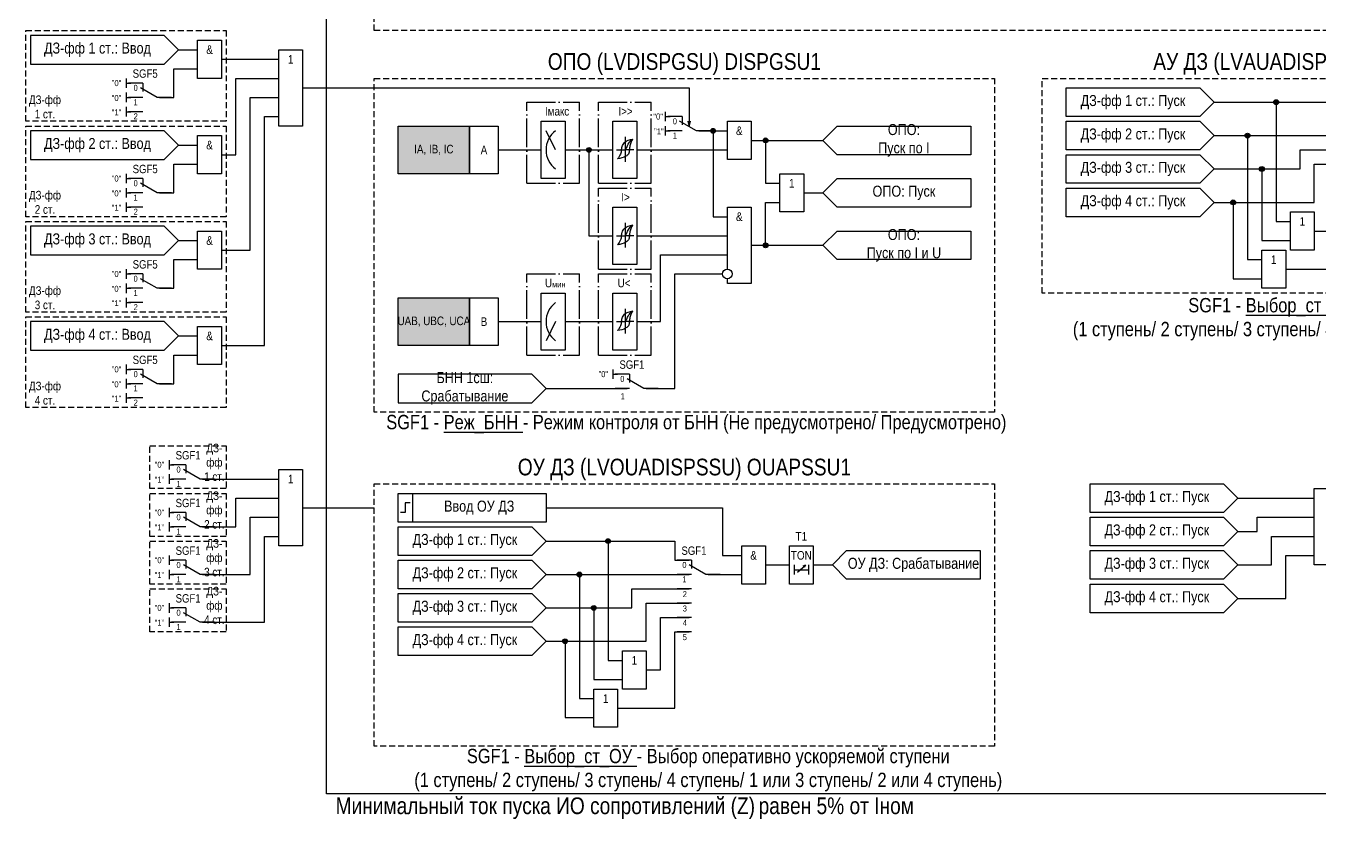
# Model space of a CAD drawing. Header units: millimetres. Extents: x -63 to 558, y -5 to 1115.
# Drawn here: x -63 to 208, y -5.3 to 161 of the extents above; entities that cross this region are included whole.
import ezdxf
from ezdxf.enums import TextEntityAlignment as Align

# ---------------------------------------------------------------- set-up
doc = ezdxf.new("R2010")
doc.units = ezdxf.units.MM
doc.linetypes.add('ACAD_ISO04W100', pattern=[30, 24, -3, 0, -3])
doc.linetypes.add('штриховая2', pattern=[0.375, 0.25, -0.125])
doc.layers.add('TEXT', color=7, linetype='Continuous', lineweight=25)
doc.layers.add('Основная', color=7, linetype='Continuous')
doc.styles.add('1.8_Gost_RD', font='ARIALN.TTF', dxfattribs={"height": 1.8})
doc.styles.add('2.5_Gost_RD', font='ARIALN.TTF', dxfattribs={"height": 2.5})
doc.styles.add('3.5_Gost_RD', font='ARIALN.TTF', dxfattribs={"height": 3.5})
doc.styles.add('Вывод', font='ARIALN.TTF', dxfattribs={"height": 2.5})
doc.styles.add('Компонент', font='ARIALN.TTF', dxfattribs={"height": 3.5})

# ---------------------------------------------------------------- blocks, each defined once
blk = doc.blocks.new('*U892')
at = {"layer": 'Основная', "linetype": 'ACAD_ISO04W100', "ltscale": 0.25}
for p, q in [((0, 0), (11, 0)), ((0, -17), (0, 0)), ((11, -17), (11, 0)), ((0, -17), (11, -17))]:
    blk.add_line(p, q, dxfattribs=at)
at = {"layer": 'Основная', "style": 'Компонент'}
blk.add_attdef('ОУ', text='', height=3.5, dxfattribs=at).set_placement((11, 0), align=Align.MIDDLE_CENTER)
blk = doc.blocks.new('Точка')
at = {"ltscale": 100}
h = blk.add_hatch(color=256, dxfattribs=at)
h.dxf.hatch_style = 1
edge = h.paths.add_edge_path()
edge.add_arc((0, 0), 0.5, 0, 360)
blk.add_circle((0, 0), 0.5, dxfattribs=at)
blk = doc.blocks.new('*U1028')
at = {"layer": 'Основная', "linetype": 'ACAD_ISO04W100', "ltscale": 0.25}
for p, q in [((0, 0), (11, 0)), ((0, -17), (0, 0)), ((11, -17), (11, 0)), ((0, -17), (11, -17))]:
    blk.add_line(p, q, dxfattribs=at)
at = {"layer": 'Основная', "style": 'Компонент'}
blk.add_attdef('ОУ', text='', height=3.5, dxfattribs=at).set_placement((11, 0), align=Align.MIDDLE_CENTER)
blk = doc.blocks.new('*U958')
at = {"layer": 'Основная', "ltscale": 0.35}
blk.add_line((6, 6), (6, 2.5), dxfattribs=at)
at = {"layer": 'Основная', "color": 0}
blk.add_line((0, 0), (7, 4), dxfattribs=at)
blk = doc.blocks.new('*U994')
at = {"layer": 'Основная', "color": 0}
for p, q in [((-3, 6), (-9, 6)), ((-3, 0), (-9, 0)), ((9, 0), (3, 0))]:
    blk.add_line(p, q, dxfattribs=at)
at = {"layer": 'Основная', "ltscale": 0.25, "xscale": -1}
blk.add_blockref('*U958', (3, 0), dxfattribs=at)
at = {"layer": 'Основная'}
for tag, height, style, p in [('ОУ', 3.5, 'Компонент', (-2, 10)), ('В1', 2.5, 'Вывод', (-14, 6)), ('В2', 2.5, 'Вывод', (-6, 4)), ('В3', 2.5, 'Вывод', (-6, 4))]:
    blk.add_attdef(tag, text='', height=height, dxfattribs=dict(at, style=style)).set_placement(p, align=Align.MIDDLE_CENTER)
blk = doc.blocks.new('*U1023')
at = {"layer": 'Основная', "color": 0}
for p, q in [((-3, 6), (-9, 6)), ((-3, 0), (-9, 0)), ((9, 0), (3, 0))]:
    blk.add_line(p, q, dxfattribs=at)
at = {"layer": 'Основная', "ltscale": 0.25, "xscale": -1}
blk.add_blockref('*U958', (3, 0), dxfattribs=at)
at = {"layer": 'Основная'}
for tag, height, style, p in [('ОУ', 3.5, 'Компонент', (-2, 10)), ('В1', 2.5, 'Вывод', (-13, 6)), ('В2', 2.5, 'Вывод', (-6, 4)), ('В3', 2.5, 'Вывод', (-6, -2))]:
    blk.add_attdef(tag, text='', height=height, dxfattribs=dict(at, style=style)).set_placement(p, align=Align.MIDDLE_CENTER)
blk = doc.blocks.new('*U985')
at = {"layer": 'Основная', "color": 0}
for p, q in [((-3, 6), (-9, 6)), ((-3, 0), (-9, 0)), ((9, 0), (3, 0))]:
    blk.add_line(p, q, dxfattribs=at)
at = {"layer": 'Основная', "ltscale": 0.25, "xscale": -1}
blk.add_blockref('*U958', (3, 0), dxfattribs=at)
at = {"layer": 'Основная'}
for tag, height, style, p in [('ОУ', 3.5, 'Компонент', (-2, 10)), ('В1', 2.5, 'Вывод', (-14, 6)), ('В2', 2.5, 'Вывод', (-6, 4)), ('В3', 2.5, 'Вывод', (-6, -2))]:
    blk.add_attdef(tag, text='', height=height, dxfattribs=dict(at, style=style)).set_placement(p, align=Align.MIDDLE_CENTER)

msp = doc.modelspace()

# ---------------------------------------------------------------- hatches: boundary and pattern name
at = {"ltscale": 100, "true_color": 0xf7941d}
h = msp.add_hatch(color=30, dxfattribs=at)
h.dxf.hatch_style = 1
h.paths.add_polyline_path([(15, 140), (30, 140), (30, 130), (15, 130)])
h = msp.add_hatch(color=30, dxfattribs=at)
h.dxf.hatch_style = 1
h.paths.add_polyline_path([(15, 104), (30, 104), (30, 94), (15, 94)])

# ---------------------------------------------------------------- linework, layer by layer
at = {"color": 6, "ltscale": 100}
for p, q in [((-42, 150), (-42, 148)), ((-42, 149), (-41, 149)), ((-42, 147), (-42, 145)), ((-42, 146), (-41, 146)), ((-42, 144), (-42, 142)), ((-42, 143), (-41, 143)), ((-38.5, 143), (-41.5, 143)), ((-42, 130), (-42, 128)), ((-42, 129), (-41, 129)), ((-42, 127), (-42, 125)), ((-42, 126), (-41, 126)), ((-42, 124), (-42, 122)), ((-42, 123), (-41, 123)), ((-38.5, 123), (-41.5, 123)), ((-42, 110), (-42, 108)), ((-42, 109), (-41, 109)), ((-42, 107), (-42, 105)), ((-42, 106), (-41, 106)), ((-42, 104), (-42, 102)), ((-42, 103), (-41, 103)), ((-38.5, 103), (-41.5, 103)), ((-42, 90), (-42, 88)), ((-42, 89), (-41, 89)), ((-42, 87), (-42, 85)), ((-42, 86), (-41, 86)), ((-42, 84), (-42, 82)), ((-42, 83), (-41, 83)), ((-38.5, 83), (-41.5, 83)), ((-33, 70), (-33, 68)), ((-33, 69), (-32, 69)), ((-33, 67), (-33, 65)), ((-33, 66), (-32, 66)), ((-33, 60), (-33, 58)), ((-33, 59), (-32, 59)), ((-33, 57), (-33, 55)), ((-33, 56), (-32, 56)), ((-33, 50), (-33, 48)), ((-33, 49), (-32, 49)), ((-33, 47), (-33, 45)), ((-33, 46), (-32, 46)), ((-33, 40), (-33, 38)), ((-33, 39), (-32, 39)), ((-33, 37), (-33, 35)), ((-33, 36), (-32, 36))]:
    msp.add_line(p, q, dxfattribs=at)
at = {"ltscale": 100}
for p, q in [((71, 143), (71, 141)), ((71, 142), (72, 142)), ((71, 140), (71, 138)), ((71, 139), (72, 139)), ((60, 89), (60, 87)), ((60, 88), (61, 88))]:
    msp.add_line(p, q, dxfattribs=at)
at = {"color": 7, "ltscale": 100}
for p, q in [((48, 135), (46, 139)), ((60.79, 135), (62.6, 135)), ((64.42, 135), (62.6, 135)), ((60.79, 117), (62.6, 117)), ((64.42, 117), (62.6, 117)), ((48, 99), (46, 95)), ((60.79, 99), (62.6, 99)), ((64.42, 99), (62.6, 99)), ((98.7, 46.46), (100.37, 47.95)), ((100.37, 47.95), (99.85, 47.73)), ((100.37, 47.95), (100.11, 47.48))]:
    msp.add_line(p, q, dxfattribs=at)
for p, q in [((62.6, 137.72), (62.6, 132.52)), ((62.6, 119.72), (62.6, 114.52)), ((62.6, 101.72), (62.6, 96.52))]:
    msp.add_line(p, q)
at = {"color": 3, "ltscale": 100}
msp.add_lwpolyline([(0, 1100), (370, 1100), (370, 0), (0, 0)], close=True, dxfattribs=at)
at = {"color": 7, "linetype": 'штриховая2', "ltscale": 5}
msp.add_lwpolyline([(10, 340), (210, 340), (210, 160), (10, 160)], close=True, dxfattribs=at)
at = {"color": 6, "linetype": 'штриховая2', "ltscale": 5}
for points in [[(-63, 160), (-21, 160), (-21, 141), (-63, 141)], [(-63, 140), (-21, 140), (-21, 121), (-63, 121)], [(-63, 120), (-21, 120), (-21, 101), (-63, 101)], [(-63, 100), (-21, 100), (-21, 81), (-63, 81)], [(-37, 73), (-21, 73), (-21, 64), (-37, 64)], [(-37, 63), (-21, 63), (-21, 54), (-37, 54)], [(-37, 53), (-21, 53), (-21, 44), (-37, 44)], [(-37, 43), (-21, 43), (-21, 34), (-37, 34)]]:
    msp.add_lwpolyline(points, close=True, dxfattribs=at)
at = {"color": 6, "ltscale": 100}
for points in [[(-31, 156), (-34, 159), (-62, 159), (-62, 153), (-34, 153), (-31, 156)], [(-31, 156), (-27, 156)], [(-35, 146), (-32, 146), (-32, 152), (-27, 152)], [(-22, 154), (-10, 154)], [(-22, 134), (-19, 134), (-19, 150), (-10, 150)], [(-5, 148), (76, 148), (76, 139.86)], [(-22, 114), (-16, 114), (-16, 146), (-10, 146)], [(-22, 94), (-13, 94), (-13, 142), (-10, 142)], [(75.72, 141), (76, 139.86), (76.28, 141)], [(-31, 136), (-34, 139), (-62, 139), (-62, 133), (-34, 133), (-31, 136)], [(-31, 136), (-27, 136)], [(-35, 126), (-32, 126), (-32, 132), (-27, 132)], [(-31, 116), (-34, 119), (-62, 119), (-62, 113), (-34, 113), (-31, 116)], [(-31, 116), (-27, 116)], [(-35, 106), (-32, 106), (-32, 112), (-27, 112)], [(-31, 96), (-34, 99), (-62, 99), (-62, 93), (-34, 93), (-31, 96)], [(-31, 96), (-27, 96)], [(-35, 86), (-32, 86), (-32, 92), (-27, 92)], [(-26, 66), (-10, 66)], [(-26, 56), (-19, 56), (-19, 62), (-10, 62)], [(-5, 60), (10, 60)], [(-26, 46), (-16, 46), (-16, 58), (-10, 58)], [(-26, 36), (-13, 36), (-13, 54), (-10, 54)]]:
    msp.add_lwpolyline(points, dxfattribs=at)
for points in [[(-27, 158), (-22, 158), (-22, 150), (-27, 150)], [(-10, 156), (-5, 156), (-5, 140), (-10, 140)], [(-27, 138), (-22, 138), (-22, 130), (-27, 130)], [(-27, 118), (-22, 118), (-22, 110), (-27, 110)], [(-27, 98), (-22, 98), (-22, 90), (-27, 90)], [(-10, 68), (-5, 68), (-5, 52), (-10, 52)]]:
    msp.add_lwpolyline(points, close=True, dxfattribs=at)
at = {"linetype": 'штриховая2', "ltscale": 5}
for points in [[(10, 150), (140, 150), (140, 80), (10, 80)], [(150, 150), (265, 150), (265, 105), (150, 105)], [(10, 65), (140, 65), (140, 10), (10, 10)]]:
    msp.add_lwpolyline(points, close=True, dxfattribs=at)
at = {"ltscale": 100}
for points in [[(155, 148), (183, 148), (186, 145), (183, 142), (155, 142), (155, 148)], [(186, 145), (213, 145), (213, 141), (216, 141)], [(186, 145), (199, 145), (199, 120), (202, 120)], [(155, 141), (183, 141), (186, 138), (183, 135), (155, 135), (155, 141)], [(78, 139), (84, 139)], [(78, 139), (81, 139), (81, 121), (84, 121)], [(89, 137), (104, 137)], [(89, 137), (92, 137), (92, 128), (95, 128)], [(186, 138), (216, 138)], [(186, 138), (193, 138), (193, 112), (196, 112)], [(36, 135), (45, 135)], [(50, 135), (60, 135)], [(50, 135), (55, 135), (55, 117), (60, 117)], [(65, 135), (84, 135)], [(155, 134), (183, 134), (186, 131), (183, 128), (155, 128), (155, 134)], [(186, 131), (204, 131), (204, 135), (216, 135)], [(186, 124), (207, 124), (207, 132), (216, 132)], [(186, 131), (196, 131), (196, 116), (202, 116)], [(207, 118), (210, 118), (210, 129), (216, 129)], [(100, 126), (104, 126)], [(155, 127), (183, 127), (186, 124), (183, 121), (155, 121), (155, 127)], [(201, 110), (213, 110), (213, 126), (216, 126)], [(84, 110), (84, 123), (89, 123), (89, 107), (84, 107), (84, 108)], [(89, 115), (92, 115), (92, 124), (95, 124)], [(186, 124), (190, 124), (190, 108), (196, 108)], [(65, 117), (84, 117)], [(89, 115), (104, 115)], [(65, 99), (70, 99), (70, 113), (84, 113)], [(67, 85), (73, 85), (73, 109), (83, 109)], [(36, 99), (45, 99)], [(50, 99), (60, 99)], [(46, 85), (43, 88), (15, 88), (15, 82), (43, 82), (46, 85)], [(46, 85), (63, 85)], [(160, 65), (188, 65), (191, 62), (188, 59), (160, 59), (160, 65)], [(46, 60), (83, 60), (83, 50), (87, 50)], [(191, 62), (207, 62)], [(160, 58), (188, 58), (191, 55), (188, 52), (160, 52), (160, 58)], [(191, 55), (195, 55), (195, 58), (207, 58)], [(15, 56), (43, 56), (46, 53), (43, 50), (15, 50), (15, 56)], [(46, 53), (73, 53), (73, 49), (76, 49)], [(46, 53), (59, 53), (59, 28), (62, 28)], [(191, 48), (198, 48), (198, 54), (207, 54)], [(15, 49), (43, 49), (46, 46), (43, 43), (15, 43), (15, 49)], [(160, 51), (188, 51), (191, 48), (188, 45), (160, 45), (160, 51)], [(191, 41), (201, 41), (201, 50), (207, 50)], [(92, 48), (97, 48)], [(98, 48), (98, 46)], [(98, 47), (101, 47)], [(101, 48), (101, 46)], [(102, 48), (106, 48)], [(46, 46), (76, 46)], [(46, 46), (53, 46), (53, 20), (56, 20)], [(80, 46), (87, 46)], [(160, 44), (188, 44), (191, 41), (188, 38), (160, 38), (160, 44)], [(15, 42), (43, 42), (46, 39), (43, 36), (15, 36), (15, 42)], [(46, 39), (64, 39), (64, 43), (76, 43)], [(76.5, 43), (76.5, 43), (73.5, 43)], [(46, 32), (67, 32), (67, 40), (76, 40)], [(46, 39), (56, 39), (56, 24), (62, 24)], [(76.5, 40), (76.5, 40), (73.5, 40)], [(67, 26), (70, 26), (70, 37), (76, 37)], [(76.5, 37), (76.5, 37), (73.5, 37)], [(15, 35), (43, 35), (46, 32), (43, 29), (15, 29), (15, 35)], [(61, 18), (73, 18), (73, 34), (76, 34)], [(76.5, 34), (76.5, 34), (73.5, 34)], [(46, 32), (50, 32), (50, 16), (56, 16)]]:
    msp.add_lwpolyline(points, dxfattribs=at)
for points in [[(45, 141), (50, 141), (50, 129), (45, 129)], [(60, 141), (65, 141), (65, 129), (60, 129)], [(84, 141), (89, 141), (89, 133), (84, 133)], [(15, 140), (30, 140), (30, 130), (15, 130)], [(30, 140), (36, 140), (36, 130), (30, 130)], [(135, 140), (135, 134), (107, 134), (104, 137), (107, 140)], [(95, 130), (100, 130), (100, 122), (95, 122)], [(135, 129), (135, 123), (107, 123), (104, 126), (107, 129)], [(60, 123), (65, 123), (65, 111), (60, 111)], [(202, 122), (207, 122), (207, 114), (202, 114)], [(135, 118), (135, 112), (107, 112), (104, 115), (107, 118)], [(196, 114), (201, 114), (201, 106), (196, 106)], [(15, 104), (30, 104), (30, 94), (15, 94)], [(30, 104), (36, 104), (36, 94), (30, 94)], [(45, 105), (50, 105), (50, 93), (45, 93)], [(60, 105), (65, 105), (65, 93), (60, 93)], [(15, 63), (18, 63), (18, 57), (15, 57)], [(15, 63), (46, 63), (46, 57), (15, 57)], [(207, 64), (212, 64), (212, 48), (207, 48)], [(87, 52), (92, 52), (92, 44), (87, 44)], [(97, 52), (102, 52), (102, 44), (97, 44)], [(137, 45), (109, 45), (106, 48), (109, 51), (137, 51)], [(62, 30), (67, 30), (67, 22), (62, 22)], [(56, 22), (61, 22), (61, 14), (56, 14)]]:
    msp.add_lwpolyline(points, close=True, dxfattribs=at)
at = {"lineweight": 30, "ltscale": 100}
msp.add_lwpolyline([(17.5, 61), (16.5, 61), (16.5, 59), (15.5, 59)], dxfattribs=at)
at = {"ltscale": 100}
msp.add_circle((84, 109), 1, dxfattribs=at)
at = {"color": 7, "ltscale": 100}
for centre in [(51, 135), (51, 99)]:
    msp.add_arc(centre, 5, 126.8699, 233.1301, dxfattribs=at)
for points in [[(61.8, 134.92), (61.95, 135.71), (62.44, 136.54), (64.2, 137.26)], [(62.6, 135), (63, 135.72), (63.47, 136.6), (64.2, 137.26)], [(63.48, 134.92), (63.6, 135.71), (63.81, 136.54), (64.2, 137.26)], [(61.8, 134.92), (61.6, 134.13), (61, 133.12)], [(63.48, 134.92), (63.25, 134.13), (62.76, 133.67), (61, 133.12)], [(61.8, 116.92), (61.95, 117.71), (62.44, 118.54), (64.2, 119.26)], [(62.6, 117), (63, 117.72), (63.47, 118.6), (64.2, 119.26)], [(63.48, 116.92), (63.6, 117.71), (63.81, 118.54), (64.2, 119.26)], [(61.8, 116.92), (61.6, 116.13), (61, 115.12)], [(63.48, 116.92), (63.25, 116.13), (62.76, 115.67), (61, 115.12)], [(61.8, 98.92), (61.95, 99.71), (62.44, 100.54), (64.2, 101.26)], [(62.6, 99), (63, 99.72), (63.47, 100.6), (64.2, 101.26)], [(63.48, 98.92), (63.6, 99.71), (63.81, 100.54), (64.2, 101.26)], [(61.8, 98.92), (61.6, 98.13), (61, 97.12)], [(63.48, 98.92), (63.25, 98.13), (62.76, 97.67), (61, 97.12)]]:
    msp.add_spline(points, degree=3)

# ---------------------------------------------------------------- block references
at = {"ltscale": 100}
for p in [(199, 145), (81, 139), (193, 138), (92, 137), (55, 135), (196, 131), (190, 124), (92, 115), (59, 53), (53, 46), (56, 39), (50, 32)]:
    msp.add_blockref('Точка', p, dxfattribs=at)
at = {"layer": 'Основная', "color": 6, "ltscale": 0.25, "xscale": 0.5, "yscale": 0.5, "zscale": 0.5}
for p, values in [((-37, 146), {'ОУ': 'SGF5', 'В1': '"0"', 'В2': '0', 'В3': '1'}), ((-37, 126), {'ОУ': 'SGF5', 'В1': '"0"', 'В2': '0', 'В3': '1'}), ((-37, 106), {'ОУ': 'SGF5', 'В1': '"0"', 'В2': '0', 'В3': '1'}), ((-37, 86), {'ОУ': 'SGF5', 'В1': '"0"', 'В2': '0', 'В3': '1'}), ((-28, 66), {'ОУ': 'SGF1', 'В1': '"0"', 'В2': '0', 'В3': '1'}), ((-28, 56), {'ОУ': 'SGF1', 'В1': '"0"', 'В2': '0', 'В3': '1'}), ((-28, 46), {'ОУ': 'SGF1', 'В1': '"0"', 'В2': '0', 'В3': '1'}), ((-28, 36), {'ОУ': 'SGF1', 'В1': '"0"', 'В2': '0', 'В3': '1'})]:
    msp.add_blockref('*U985', p, dxfattribs=at).add_auto_attribs(values)
at = {"layer": 'Основная', "ltscale": 0.25}
for name, p in [('*U892', (42, 145)), ('*U892', (57, 145)), ('*U892', (57, 127)), ('*U892', (42, 109)), ('*U1028', (57, 109))]:
    msp.add_blockref(name, p, dxfattribs=at)
ref = msp.add_blockref('*U1023', (76, 139), dxfattribs=dict(at, xscale=0.5, yscale=0.5, zscale=0.5))
ref.add_attrib('В1', '"0"', dxfattribs={"height": 1.25, "style": 'Вывод'}).set_placement((69.5, 142), align=Align.MIDDLE_CENTER)
ref.add_attrib('В2', '0', dxfattribs={"height": 1.25, "style": 'Вывод'}).set_placement((73, 141), align=Align.MIDDLE_CENTER)
ref.add_attrib('В3', '1', dxfattribs={"height": 1.25, "style": 'Вывод'}).set_placement((73, 138), align=Align.MIDDLE_CENTER)
ref = msp.add_blockref('*U994', (65, 85), dxfattribs=dict(at, xscale=0.5, yscale=0.5, zscale=0.5))
ref.add_attrib('ОУ', 'SGF1', dxfattribs={"height": 1.75, "style": 'Компонент'}).set_placement((64, 90), align=Align.MIDDLE_CENTER)
ref.add_attrib('В1', '"0"', dxfattribs={"height": 1.25, "style": 'Вывод'}).set_placement((58, 88), align=Align.MIDDLE_CENTER)
ref.add_attrib('В2', '0', dxfattribs={"height": 1.25, "style": 'Вывод'}).set_placement((62, 87), align=Align.MIDDLE_CENTER)
ref = msp.add_blockref('*U985', (78, 46), dxfattribs=dict(at, xscale=0.5, yscale=0.5, zscale=0.5))
ref.add_attrib('ОУ', 'SGF1', dxfattribs={"height": 1.75, "style": 'Компонент'}).set_placement((77, 51), align=Align.MIDDLE_CENTER)
ref.add_attrib('В2', '0', dxfattribs={"height": 1.25, "style": 'Вывод'}).set_placement((75, 48), align=Align.MIDDLE_CENTER)
ref.add_attrib('В3', '1', dxfattribs={"height": 1.25, "style": 'Вывод'}).set_placement((75, 45), align=Align.MIDDLE_CENTER)

# ---------------------------------------------------------------- texts
at = {"color": 6, "ltscale": 100, "char_height": 1.8, "width": 5, "attachment_point": 5, "style": '2.5_Gost_RD'}
for s, insert in [('&', (-24.5, 156)), ('1', (-7.5, 154)), ('&', (-24.5, 136)), ('&', (-24.5, 116)), ('&', (-24.5, 96)), ('1', (-7.5, 66))]:
    msp.add_mtext(s, dxfattribs=dict(at, insert=insert))
at = {"color": 30, "ltscale": 100, "attachment_point": 5}
for s, insert, char_height, width, style in [('ОПО (LVDISPGSU) {\\C6;DISPGSU1}', (75, 153), 3.5, 130, '3.5_Gost_RD'), ('АУ ДЗ (LVAUADISPSSU) {\\C6;AUAPSSU1}', (207.5, 153), 3.5, 115, '3.5_Gost_RD'), ('ДЗ-фф \\P1 ст.', (-59, 144), 1.8, 8, '2.5_Gost_RD'), ('ДЗ-фф \\P2 ст.', (-59, 124), 1.8, 8, '2.5_Gost_RD'), ('ДЗ-фф \\P3 ст.', (-59, 104), 1.8, 8, '2.5_Gost_RD'), ('SGF1 - {\\LВыбор_ст} - Выбор ускоряемой ступени \\P(1 ступень/ 2 ступень/ 3 ступень/ 4 ступень/ 1 или 3 ступень/ 2 или 4 ступень)', (218, 99.5), 3, 136, '3.5_Gost_RD'), ('ДЗ-фф \\P4 ст.', (-59, 84), 1.8, 8, '2.5_Gost_RD'), ('SGF1 - {\\LРеж_БНН} - Режим контроля от БНН (Не предусмотрено/ Предусмотрено)', (77.5, 77.5), 3, 135, '3.5_Gost_RD'), ('ДЗ-\\Pфф \\P1 ст.', (-23.5, 69.5), 1.8, 5, '2.5_Gost_RD'), ('ОУ ДЗ (LVOUADISPSSU) {\\C6;OUAPSSU1}', (75, 68), 3.5, 130, '3.5_Gost_RD'), ('ДЗ-\\Pфф \\P2 ст.', (-23.5, 59.5), 1.8, 5, '2.5_Gost_RD'), ('ДЗ-\\Pфф \\P3 ст.', (-23.5, 49.5), 1.8, 5, '2.5_Gost_RD'), ('ДЗ-\\Pфф \\P4 ст.', (-23.5, 39.5), 1.8, 5, '2.5_Gost_RD'), ('SGF1 - {\\LВыбор_ст_ОУ} - Выбор оперативно ускоряемой ступени \\P(1 ступень/ 2 ступень/ 3 ступень/ 4 ступень/ 1 или 3 ступень/ 2 или 4 ступень)', (80, 5), 3, 140, '3.5_Gost_RD'), ('{\\C3;Минимальный ток пуска ИО сопротивлений (Z)\\H0.66667x; \\H1.49999x;равен 5% от Iном}', (62.5, -3), 3.5, 125, '3.5_Gost_RD')]:
    msp.add_mtext(s, dxfattribs=dict(at, insert=insert, char_height=char_height, width=width, style=style))
at = {"ltscale": 100, "char_height": 1.25, "attachment_point": 1}
for s, insert, style in [('"0"', (-45, 146.5), '3.5_Gost_RD'), ('"1"', (68.66, 139.5), '3.5_Gost_RD'), ('"0"', (-45, 126.5), '3.5_Gost_RD'), ('"0"', (-45, 106.5), '3.5_Gost_RD'), ('"0"', (-45, 86.5), '3.5_Gost_RD'), ('1', (61.64, 84), '3.5_Gost_RD'), ('2', (74.65, 42.5), 'Вывод'), ('3', (74.65, 39.5), 'Вывод'), ('4', (74.65, 36.5), 'Вывод'), ('5', (74.65, 33.5), 'Вывод')]:
    msp.add_mtext_dynamic_manual_height_columns(s, width=2, gutter_width=17.5, heights=[0], dxfattribs=dict(at, insert=insert, style=style))
at = {"color": 7, "ltscale": 100, "char_height": 1.8, "attachment_point": 1, "style": '1.8_Gost_RD'}
for s, width, insert in [('\\pi2.78586;Iмакс', 11, (43, 144)), ('\\pi4.16535;I>>', 11, (57, 144)), ('\\pi4.7676;I>', 11, (57, 126)), ('\\pi2.78586;U{\\H0.66667x;мин}', 11, (43, 108)), ('U<', 4, (61, 108))]:
    msp.add_mtext_dynamic_manual_height_columns(s, width=width, gutter_width=17.5, heights=[0], dxfattribs=dict(at, insert=insert))
at = {"color": 6, "ltscale": 100, "char_height": 1.25, "attachment_point": 1, "style": '3.5_Gost_RD'}
for s, insert in [('"1"', (-45, 143.5)), ('2', (-40.41, 142.66)), ('"1"', (-45, 123.5)), ('2', (-40.41, 122.66)), ('"1"', (-45, 103.5)), ('2', (-40.41, 102.66)), ('"1"', (-45, 83.5)), ('2', (-40.41, 82.66)), ('"1"', (-36, 66.5)), ('"1"', (-36, 56.5)), ('"1"', (-36, 46.5)), ('"1"', (-36, 36.5))]:
    msp.add_mtext_dynamic_manual_height_columns(s, width=2, gutter_width=17.5, heights=[0], dxfattribs=dict(at, insert=insert))
at = {"ltscale": 100, "char_height": 1.8, "attachment_point": 5}
for s, insert, width, style in [('&', (86.5, 139), 5, '2.5_Gost_RD'), ('IA, IB, IC', (22.5, 135), 15, '1.8_Gost_RD'), ('А', (33, 135), 6, '1.8_Gost_RD'), ('1', (97.5, 128), 5, '2.5_Gost_RD'), ('&', (86.5, 121), 5, '2.5_Gost_RD'), ('1', (204.5, 120), 5, '2.5_Gost_RD'), ('1', (198.5, 112), 5, '2.5_Gost_RD'), ('UAB, UBC, UCA', (22.5, 99), 15, '1.8_Gost_RD'), ('В', (33, 99), 6, '1.8_Gost_RD'), ('T1', (99.5, 54), 5, '2.5_Gost_RD'), ('&', (89.5, 50), 5, '2.5_Gost_RD'), ('TON', (99.5, 50), 5, '2.5_Gost_RD'), ('1', (64.5, 28), 5, '2.5_Gost_RD'), ('1', (58.5, 20), 5, '2.5_Gost_RD')]:
    msp.add_mtext(s, dxfattribs=dict(at, insert=insert, width=width, style=style))
at = {"layer": 'TEXT', "color": 0, "ltscale": 100, "char_height": 2.3, "width": 28, "attachment_point": 5, "style": '2.5_Gost_RD'}
for s, insert in [('{\\C256;ДЗ-фф 1 ст.: Ввод}', (-48, 156)), ('{\\C256;ДЗ-фф 2 ст.: Ввод}', (-48, 136)), ('{\\C256;ДЗ-фф 3 ст.: Ввод}', (-48, 116)), ('{\\C256;ДЗ-фф 4 ст.: Ввод}', (-48, 96)), ('{\\C256;БНН 1сш: Срабатывание}', (29, 85)), ('{\\C256;ДЗ-фф 1 ст.: Пуск}', (174, 62)), ('{\\C256;ДЗ-фф 2 ст.: Пуск}', (174, 55)), ('{\\C256;ДЗ-фф 3 ст.: Пуск}', (174, 48)), ('{\\C256;ДЗ-фф 4 ст.: Пуск}', (174, 41))]:
    msp.add_mtext(s, dxfattribs=dict(at, insert=insert))
at = {"layer": 'TEXT', "ltscale": 100, "char_height": 2.3, "width": 28, "attachment_point": 5, "style": '2.5_Gost_RD'}
for s, insert in [('ДЗ-фф 1 ст.: Пуск', (169, 145)), ('ОПО: \\PПуск по I', (121, 137)), ('ДЗ-фф 2 ст.: Пуск', (169, 138)), ('ДЗ-фф 3 ст.: Пуск', (169, 131)), ('ОПО: Пуск', (121, 126)), ('ДЗ-фф 4 ст.: Пуск', (169, 124)), ('ОПО: \\PПуск по I и U', (121, 115)), ('Ввод ОУ ДЗ', (32, 60)), ('ДЗ-фф 1 ст.: Пуск', (29, 53)), ('ОУ ДЗ: Срабатывание', (123, 48)), ('ДЗ-фф 2 ст.: Пуск', (29, 46)), ('ДЗ-фф 3 ст.: Пуск', (29, 39)), ('ДЗ-фф 4 ст.: Пуск', (29, 32))]:
    msp.add_mtext(s, dxfattribs=dict(at, insert=insert))

doc.saveas('drawing.dxf')
